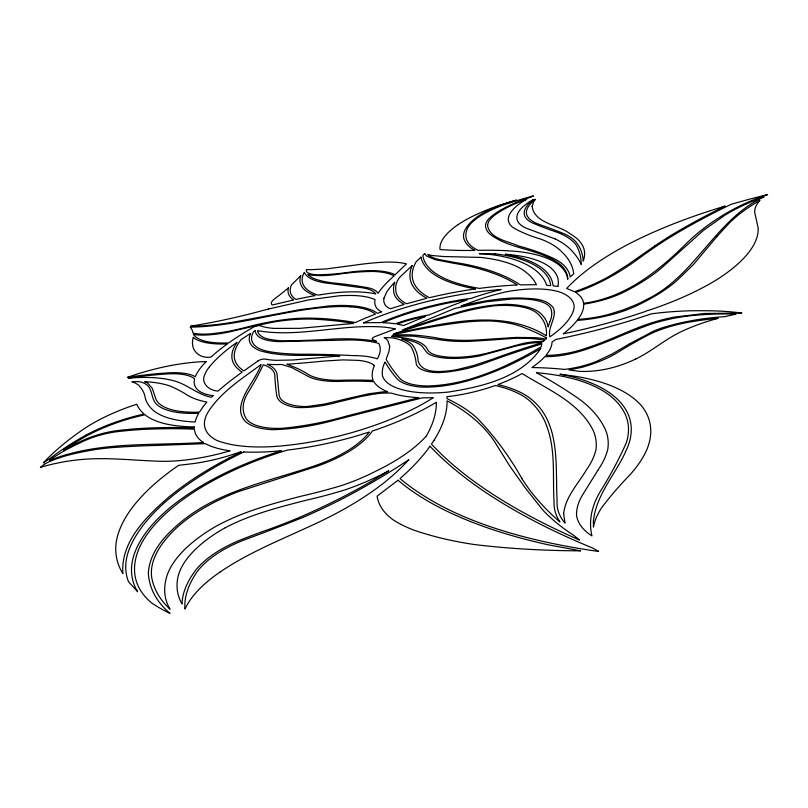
<?xml version="1.0" encoding="UTF-8"?>
<svg xmlns="http://www.w3.org/2000/svg" width="808" height="808" viewBox="0 0 808 808"><rect width="100%" height="100%" fill="white"/><g stroke="black" fill="none" stroke-linecap="round" stroke-linejoin="round"><path stroke-width="1.21" d="M383.982 298.142L386.598 292.203A190.072 66.236 -10.9 0 1 394.829 282.174A122.008 41.269 -11.6 0 0 393.567 289.87A108.928 36.926 -11.7 0 0 404.192 304.424L390.456 308.767A42.561 14.645 -12.7 0 1 384.598 303.808A69.377 23.806 -12.3 0 1 383.992 298.152M542.683 341.713L544.784 340.33A84.719 33.37 -12 0 0 508.171 338.784A583.315 162.63 -10.2 0 1 468.943 341.38A101.778 36.209 -11.7 0 1 437.835 339.451L413.403 336.138L394.839 336.037A52.843 19.675 -13.4 0 0 391.506 336.32L396.051 336.986A88.981 33.502 -13.9 0 1 421.109 343.067A73.912 27.704 -13.8 0 1 427.745 349.955A40.683 15.17 -12.2 0 0 439.562 356.005A56.328 20.897 -12 0 0 489.022 352.722L522.705 343.521A35.047 13.595 -11.4 0 1 542.835 341.572M228.826 458.136L241.36 451.874L240.531 451.813A90.637 34.552 -15.9 0 1 193.435 463.57L178.548 465.358A232.704 102.505 -14.7 0 0 133.754 505.677A224.604 98.657 -14.8 0 0 116.029 543.542A232.33 102 -14.7 0 0 122.887 573.559C120.513 541.612 146.42 516.524 168.559 497.304A256.611 117.271 -14.5 0 1 228.836 458.136M635.876 358.944C651.702 351.339 664.964 339.4 680.821 331.856A117.372 47.177 -7.9 0 1 718.15 318.332A147.511 60.731 -8.6 0 0 690.012 321.988A73.649 29.169 -8.9 0 0 650.591 333.815A471.781 208.09 -3.9 0 0 617.585 352.49A76.79 29.411 -10.9 0 1 581.598 367.408L569.014 369.933L579.013 371.306A46.309 18.13 -10.3 0 0 619.271 365.59A65.115 25.25 -10.4 0 0 635.846 358.934M605.192 298.415C636.522 288.426 662.671 266.892 685.719 244.137C708.646 221.412 737.118 204.848 767.6 194.587A389.214 146.783 -6.3 0 0 731.129 204.333A1024.463 385.163 0.9 0 0 698.91 220.766A843.138 316.433 -0.8 0 0 665.519 240.117A1285.993 471.862 2.9 0 0 638.199 258.964C619.049 272.963 598.152 284.81 575.589 292.355A89.941 32.875 -11.8 0 1 583.588 303.263M268.66 308.999L264.469 310.05A215.352 63.448 -14.5 0 1 190.577 326.21A114.787 36.006 -14.5 0 0 236.32 321.594L299.919 309.656L328.088 306.05A85.84 30.239 -14.3 0 1 377.467 313.373L381.709 311.817A56.348 19.382 -12.6 0 1 375.508 305.929A78.366 26.906 -12.3 0 1 375.094 299.718A68.438 23.644 -14 0 0 345.612 295.526A81.729 28.381 -14.2 0 0 338.976 295.819L308.747 299.869L268.65 308.989M375.861 393.799L362.034 396.253L337.855 402.081A58.883 22.23 -14.2 0 1 296.102 407.464A61.681 23.351 -14.1 0 1 276.78 395.96A2671.258 707.687 2.9 0 1 274.882 376.518A66.084 24.078 -15.7 0 0 263.216 364.731A924.261 260.186 -22.2 0 1 248.026 392.577A137.451 52.641 -13.5 0 0 245.47 417.393A65.468 25.119 -14.5 0 0 281.76 428.341A136.209 50.399 -14.2 0 0 347.117 415.888L418.796 397.657A100.616 38.319 -12.2 0 1 391.587 393.173A40.329 16.099 -13.8 0 0 375.851 393.849M443.117 371.367C434.138 371.912 421.2 371.417 418.089 360.974A197.001 73.518 -15.6 0 0 412.434 344.844A84.456 31.522 -14.1 0 0 401.748 338.875A78.012 29.3 -13.8 0 1 421.958 345.976A1240.199 357.479 -2.4 0 0 427.452 353.136A46.733 17.412 -12.2 0 0 439.764 357.409A60.085 22.281 -12 0 0 479.669 355.934L516.827 345.814L528.493 343.461A30.33 11.756 -11.4 0 1 541.794 342.814L541.734 342.844A402.899 188.183 -8.8 0 0 494.203 358.661L473.73 365.479L457.278 369.539A45.349 17.16 -12.4 0 1 443.107 371.377M273.498 328.401L300.021 328.331L353.389 323.432A323.028 123.988 -17.2 0 0 316.867 319.332A104.858 37.441 -15 0 0 274.7 321.806A507.464 222.947 -16.5 0 0 229.603 331.886A55.52 18.17 -14.9 0 1 198.213 334.966L193.526 334.482A69.629 23.149 -14.6 0 0 228.714 342.895A246.905 93.051 -12.9 0 1 253.924 326.876A4.656 1.576 -14.7 0 1 260.216 325.745A67.599 22.563 -13.9 0 0 273.528 328.391M373.932 365.378L374.397 365.671A117.897 45.066 -11.9 0 0 372.71 379.144L373.266 380.396A347.056 152.459 -17.2 0 0 338.249 380.326A72.72 26.654 -13.5 0 1 309.06 374.912A298.364 113.645 -18.3 0 0 286.88 364.236A437.694 128.785 -12.3 0 0 324.21 361.024L342.885 359.903L358.358 360.378A50.359 19.039 -14.2 0 1 374.144 365.297M209.504 366.741A189.042 70.013 -13.4 0 1 237.027 342.339A121.483 42.955 -13.7 0 0 242.198 372.094A369.115 152.793 -11.5 0 0 218.008 391.082C209.787 390.779 200.243 383.477 204.889 374.437A94.99 34.31 -14.5 0 1 209.514 366.741M605.131 298.384A43.925 15.635 -10.6 0 1 583.578 303.323M578.013 319.301A113.009 41.299 -12.1 0 0 583.669 304.172A57.57 20.362 -10.6 0 0 625.372 291.365A185.456 62.438 -11.7 0 0 663.994 265.751L703.546 230.31L724.867 215.231A161.236 54.469 -7.5 0 1 764.055 196.839C715.231 219.362 695.294 276.316 646.784 299.425A98.798 35.017 -10.8 0 1 636.179 304.687L624.13 309.565L610.979 313.767A57.54 20.796 -10.5 0 1 577.962 319.392M554.318 312.181C554.429 320.665 547.905 328.321 549.824 336.896A124.947 45.49 -12.4 0 0 573.135 311.484L573.165 311.484A80.77 29.532 -11.8 0 0 559.217 291.86A66.266 24.149 -11.6 0 0 506.596 291.739A98.455 36.501 -11.5 0 0 475.468 300.758L461.166 305.969A126.381 47.965 -12.1 0 1 496.89 299.344A80.931 29.977 -12 0 1 519.786 297.95C530.876 298.728 544.925 297.879 552.854 307.131A67.104 24.604 -11.9 0 1 553.924 309.595L554.318 312.181M194.314 426.937L194.314 427.977A432.906 185.729 -21.4 0 0 159.509 427.705A281.972 115.786 -19.6 0 0 120.342 430.24A50.227 18.847 -17.4 0 0 88.981 437.825A91.445 35.087 -17.4 0 0 63.63 450.218A167.579 66.438 -16.7 0 1 84.87 436.916A90.042 34.33 -17 0 1 145.006 414.787A128.3 46.399 -14.9 0 0 163.883 423.442A129.876 46.915 -14.9 0 0 194.344 426.937L194.344 426.937M546.218 337.805L546.198 339.249A63.236 24.654 -11.7 0 0 535.058 337.643L515.989 337.421L477.589 339.956A102.939 36.552 -11.6 0 1 439.623 338.471A212.938 84.416 -14.9 0 0 413.009 334.987A84.517 31.916 -13.6 0 0 393.052 335.3L392.87 334.966A256.712 106.797 -13.1 0 1 456.722 323.119A101.626 38.966 -12.6 0 1 491.416 321.029A109.393 41.996 -12.7 0 1 522.473 326.977A404.909 166.509 -16.6 0 1 546.218 337.805M389.709 346.39L388.961 351.49L386.133 359.267A682.366 230.078 -5.6 0 0 398.869 377.265A56.348 21.584 -12.5 0 0 427.442 385.992A67.397 25.644 -12.4 0 0 469.589 379.255A116.827 43.309 -12.6 0 0 509.767 363.651A228.078 80.255 -13.3 0 0 541.34 346.652L541.764 343.945A640.966 332.502 -6.5 0 0 485.123 363.004A61.398 23.068 -12.3 0 1 438.239 372.629A41.854 15.897 -12.4 0 1 416.171 363.378A322.927 119.362 -17.2 0 0 410.989 346.511A82.749 30.886 -14.1 0 0 392.728 337.865L384.154 337.572A51.611 18.867 -13.9 0 1 387.83 340.673L389.709 346.39M148.389 572.195L148.369 573.498A244.046 111.383 -14.1 0 0 170.034 613.413A301.818 132.946 -13.5 0 1 151.5 602.829A194.122 87.597 -15.2 0 1 140.047 546.269A187.587 84.588 -15.3 0 1 220.089 476.942A189.658 85.587 -15.3 0 1 287.577 450.056A164.832 61.852 -14.2 0 0 357.601 435.684L369.256 432.058A84.173 33.754 -15 0 1 315.746 465.428C270.7 480.932 221.21 489.911 182.992 520.403C166.842 533.452 150.137 550.369 148.389 572.195M487.537 225.402C489.739 239.037 508.384 241.218 518.554 245.975A427.109 157.732 -16 0 1 555.965 259.6A145.692 51.055 -12.7 0 1 570.145 276.922L573.751 273.892A259.873 90.355 -14 0 0 562.105 252.227A191.365 65.842 -13.2 0 0 540.835 239.158A280.74 83.184 -9 0 1 512.979 227.523A86.416 27.007 -10.7 0 1 512.393 210.302A76.952 23.998 -10.8 0 1 526.735 199.212A83.931 26.543 -11 0 0 496.647 213.777L495.647 214.474A58.328 18.321 -11.2 0 0 488.305 222.392L487.537 225.402M593.375 521.655L593.446 527.099A156.54 75.962 -7.2 0 1 602.546 506.464A1070.145 506.353 6.9 0 1 629.695 475.064A213.292 92.849 -12.9 0 0 647.087 449.006A199.909 87.304 -12.7 0 0 641.946 406.343A192.93 84.345 -12.6 0 0 573.508 376.023L559.924 374.195A182.679 78.831 -12.8 0 1 591.456 383.093A201.697 87.537 -13 0 1 629.159 442.895C619.989 470.094 596.052 492.032 593.375 521.655M532.149 206.383C534.179 223.513 559.156 224.937 569.842 233.623A165.044 55.873 -12.7 0 1 583.851 248.601A153.48 51.904 -12.5 0 1 583.245 261.095C582.709 251.439 578.195 241.663 569.64 236.683A127.573 42.975 -12.3 0 0 564.853 234.078A1764.51 627.877 -27.7 0 0 539.724 224.604A88.607 27.472 -10.5 0 1 526.452 213.413A79.396 24.654 -10.6 0 1 535.421 199.334A66.882 20.584 -10.7 0 0 533.674 201.737L532.149 206.383M193.304 337.36C189.476 349.945 199.132 358.984 211.009 357.065A223.079 83.355 -13.1 0 1 227.381 343.885A72.074 23.957 -14.6 0 1 193.304 337.36M306.444 269.519L306.444 271.498A29.411 9.312 -13.6 0 0 317.12 274.771A98.758 30.31 -13.1 0 0 350.955 271.983A74.518 25.018 -13.7 0 1 379.74 270.983A66.327 22.18 -13.7 0 1 395.112 274.74L406.474 263.873A63.196 20.968 -13.4 0 0 385.517 262.105A129.472 44.329 -13.8 0 0 356.076 264.974L326.503 268.902L310.282 269.721A46.187 14.352 -13.5 0 1 306.444 269.519M240.602 407.818L240.602 411.03A107.403 41.107 -14 0 0 242.41 417.18A70.68 27.108 -14.5 0 0 272.397 429.674A107.212 40.339 -14.3 0 0 335.785 419.847L422.564 397.809L433.31 397.698A151.439 56.893 -14.2 0 1 287.103 445.349A122.947 46.824 -14.4 0 1 216.483 440.269A101.475 38.976 -14.6 0 1 210.161 408.979C223.23 390.315 243.127 377.892 261.075 364.509C255.823 379.649 242.764 391.587 240.602 407.818M563.63 513.454L564.994 523.109A129.644 60.63 -8.5 0 1 557.116 500.354C555.187 467.458 561.035 424.493 532.492 400.293A153.399 64.872 -13.6 0 0 497.849 384.547A94.91 36.219 -12.4 0 0 522.109 373.538C546.955 389.123 578.043 401.667 592.476 429.038A180.144 79.113 -13.3 0 1 596.021 449.41A172.942 75.629 -13.2 0 1 586.618 469.549C578.336 483.558 565.6 496.587 563.63 513.454M549.763 321.938L548.127 326.937A142.38 53.338 -13 0 0 542.047 314.878A75.609 28.068 -12.2 0 0 506.495 304.303A73.437 27.29 -12 0 0 453.732 313.716A2208.294 1628.857 18.8 0 0 414.241 326.22L402.748 329.977L454.965 308.373L485.84 301.849L511.312 299.041A70.205 25.896 -11.9 0 1 528.412 299.324A55.166 20.22 -11.8 0 1 550.511 307.798A109.322 40.117 -12.5 0 1 549.763 321.938M540.704 348.561C520.685 378.043 481.305 386.891 448.087 392.102A86.446 32.956 -12.2 0 1 393.244 386.426A80.164 30.603 -12.3 0 1 382.457 375.7A126.624 48.409 -11.7 0 1 385.062 361.974A601.516 206.979 -6.3 0 0 395.981 377.508A61.964 23.715 -12.4 0 0 420.726 387.032C449.783 388.123 478.164 378.821 504.505 367.398A215.241 76.265 -13.2 0 0 540.704 348.561M597.789 470.418L583.154 493.981A132.118 62.751 -8.1 0 0 576.538 515.423A100.172 47.51 -8.7 0 0 591.931 535.916A229.714 109.504 -6 0 1 599.657 492.557A1080.963 375.235 -22.2 0 0 626.372 442.592A191.334 83.032 -12.9 0 0 620.524 406.515A188.789 81.76 -12.9 0 0 536.431 372.71A2947.079 1047.067 -36.7 0 1 575.508 396.516A317.645 140.117 -15.4 0 1 605.273 429.361A176.194 77.467 -13 0 1 607.707 449.662A199.313 86.981 -13.4 0 1 597.789 470.418M434.149 440.097L431.472 444.107A1078.458 355.156 -2.1 0 0 455.328 466.741A1055.127 349.44 -2.2 0 0 579.498 540.007L573.821 535.421A412.989 175.811 -5.1 0 1 542.855 510.08L525.059 487.628L509.767 466.044L496.829 445.248A478.235 207.232 -19.6 0 0 447.076 400.819A288.173 113.191 -16.8 0 1 434.149 440.097M203.333 406.394L199.414 412.141A84.527 30.441 -15.2 0 1 156.025 399.394L152.257 388.294L147.723 383.174A47.218 16.544 -16.8 0 0 144.693 381.709A119.887 43.248 -17.5 0 1 170.538 386.234A364.327 132.815 -20.5 0 1 187.052 395.001A123.139 43.955 -14.4 0 0 206.888 402.131L203.333 406.394M716.777 236.704L693.739 264.216L678.912 278.669A159.59 55.338 -11.3 0 1 635.421 306.303A67.751 24.381 -10.5 0 1 577.195 320.382A145.783 52.934 -12.5 0 1 563.348 333.886A255.389 84.436 -11.3 0 0 645.461 311.464A4.262 1.586 -9.7 0 1 649.117 310.211L650.056 309.888A192.264 65.448 -10.9 0 0 717.857 279.012A208.09 70.599 -11.1 0 0 754.319 243.763A204.535 69.397 -11.1 0 0 758.136 227.725L754.834 213.029A102.04 32.916 -7.7 0 1 759.934 200.394A255.53 86.103 -6.2 0 0 728.816 223.584L716.777 236.704M398.041 480.235L377.114 496.132A146.268 65.216 -11.6 0 0 392.89 519.635A179.416 79.184 -11.1 0 0 424.372 533.512A307.949 129.593 -9.6 0 0 473.983 544.481A490.567 189.133 -8.6 0 0 580.679 550.834L548.43 544.845A515.09 201.111 -6.7 0 1 398.041 480.235M300.818 275.639L291.567 284.82A84.295 27.502 -13.2 0 0 295.92 299.425A168.377 60.832 -14.5 0 1 315.171 295.617A107.979 34.825 -12.8 0 1 300.818 275.639M426.301 436.128L425.644 436.764A136.703 55.075 -14.8 0 1 376.144 471.014A116.918 47.642 -14.8 0 1 342.329 485.305A234.795 89.739 -14.7 0 1 301.384 496.142C272.165 503.677 242.602 511.686 215.988 526.301A126.553 58.489 -16 0 0 166.519 577.205A171.266 79.861 -15.3 0 0 170.013 609.222A245.127 111.757 -14 0 1 151.722 577.548A149.197 67.721 -15.7 0 1 171.7 532.664A125.614 56.469 -16 0 1 237.613 491.88L317.544 466.075A86.224 34.582 -15 0 0 372.326 431.038A157.207 59.226 -14.2 0 0 436.36 402.222A278.406 109.242 -16.8 0 1 426.301 436.128M213.049 395.698L211.444 397.273C198.243 394.92 188.133 385.093 175.488 381.275A123.866 44.652 -17.4 0 0 128.442 378.124A235.229 89.547 -18.1 0 1 163.893 374.165A58.863 20.978 -16.5 0 1 194.617 378.8A78.78 28.361 -14.8 0 0 196.273 388.274A62.62 22.553 -15 0 0 213.049 395.698M420.948 257.166L416.211 261.711A173.064 57.56 -10.8 0 0 429.321 297.697A194.041 74.7 -12.5 0 1 475.659 288.9A191.011 61.519 -10.5 0 1 458.065 284.911A199.162 63.963 -10.4 0 1 420.948 257.166M424.705 253.55L422.837 255.348A189.799 61.014 -10.5 0 0 425.533 263.216A196.405 63.064 -10.4 0 0 479.477 288.385A193.061 74.275 -12.5 0 1 517.282 285.002A323.634 119.008 -15.4 0 0 498.96 275.447A332.27 122.442 -15.5 0 0 453.399 263.226L435.28 259.711L427.19 256.338A45.945 14.776 -12.1 0 1 424.695 253.561M393.991 275.841L390.062 279.598A206.252 72.013 -10.8 0 0 378.003 293.314A48.157 16.301 -13.8 0 0 364.58 287.163A543.572 206.454 -19.2 0 0 337.724 283.396A110.262 34.623 -12.7 0 1 314.039 278.598A81.335 25.755 -13 0 1 307.888 274.377L309.121 274.76A54.277 17.029 -13.4 0 0 338.976 274.154L339.027 274.134A109.383 37.35 -14 0 1 373.549 271.468A64.6 21.604 -13.7 0 1 393.991 275.841M412.231 265.509L399.586 277.407A102.737 34.734 -11.8 0 0 395.758 289.496A106.171 35.986 -11.7 0 0 406.464 303.768L426.866 298.283A173.094 57.58 -10.8 0 1 418.241 292.415A175.75 58.469 -10.8 0 1 412.231 265.509M288.456 287.769L287.204 288.931A469.761 128.098 -17.5 0 1 274.952 298.617A19.604 6.454 -14.2 0 0 272.195 305.04L293.556 299.95A85.759 27.977 -13.2 0 1 288.476 287.759M567.802 278.962L567.63 279.124A144.622 50.773 -12.7 0 0 546.743 258.136A140.269 49.177 -12.6 0 0 518.605 251.601A220.443 79.962 -13.3 0 0 478.023 250.349A118.786 37.643 -10.8 0 1 466.559 231.048A76.467 24.149 -11.3 0 1 502.586 205.262A248.803 85.466 -10.4 0 1 532.028 196.233L533.452 195.92L530.523 197.263A81.941 25.866 -11 0 0 500.263 210.383A71.902 22.654 -11.1 0 0 488.567 218.988A63.418 19.917 -11.2 0 0 485.911 227.927A106.292 33.31 -10.7 0 0 489.618 233.866C505.959 246.824 528.19 248.147 546.723 256.692A144.794 50.722 -12.7 0 1 567.802 278.962M85.719 435.229L85.698 435.239A198.657 79.891 -16.5 0 0 50.217 458.338L43.39 462.853A252.601 102.232 -15.5 0 1 80.608 431.189A100.192 37.825 -16.7 0 1 136.825 404.222A160.964 58.025 -14.5 0 0 144.087 414.029A92.223 35.148 -17 0 0 85.698 435.239M138.107 381.578L131.906 381.75A71.649 25.028 -17.2 0 1 138.511 385.143A178.881 62.135 -18.5 0 1 145.258 397.94A164.529 59.257 -14.3 0 0 153.793 410.807A118.958 42.986 -14.9 0 0 195.071 422.018A138.552 53.5 -14.3 0 1 198.718 413.282A86.709 31.239 -15.3 0 1 155.298 402.889C151.025 397.152 152.429 387.941 145.591 384.002A41.693 14.605 -16.8 0 0 138.148 381.548M44.42 464.277L40.4 467.357A91.062 35.259 -18.6 0 1 73.942 460.348C101.05 456.661 128.391 460.065 155.55 461.095A105.202 39.562 -15.8 0 0 230.088 450.783A111.868 42.915 -14.6 0 1 205.394 443.653L156.934 445.43A1010.616 482.82 -29.5 0 0 114.958 447.4A125.088 49.157 -18.4 0 0 69.882 454.742A50.783 19.251 -18 0 0 47.894 462.327L44.42 464.277M53.247 457.661L49.53 460.429C98.253 440.976 152.338 445.834 203.495 442.481L202 441.511A98.495 37.875 -14.8 0 1 194.435 429.23A422.655 181.022 -21.3 0 0 153.52 429.038A235.835 95.425 -19.1 0 0 116.897 431.714A45.995 17.251 -17.4 0 0 85.294 440.411A115.827 45.086 -17.3 0 0 53.247 457.661M258.075 360.873L243.905 370.902A119.17 42.137 -13.7 0 1 241.228 339.471L250.642 333.421A76.245 26.381 -14 0 0 260.277 350.813C286.032 358.277 313.494 353.864 339.825 355.934L292.708 360.004L276.154 360.328A60.842 21.321 -14.2 0 1 265.59 359.166A4.969 1.778 -14.9 0 0 258.075 360.873M655.005 245.713L628.058 264.58L612.918 274.154A118.271 39.956 -11.5 0 1 574.508 291.749L566.701 288.456A330.674 122.331 -6.8 0 1 630.381 243.178A352.803 131.32 -6.6 0 1 724.14 206.404L725.251 206.08A942.976 354.318 0.2 0 0 668.994 236.613L655.005 245.713M220.018 572.084L217.524 573.842A117.645 56.964 -16.3 0 0 185.002 609.04L184.891 608.879A172.932 82.78 -15 0 1 196.647 572.407A79.729 37.097 -16.5 0 1 243.642 540.178A826.18 240.107 -16.6 0 0 302.717 517.514A308.474 116.514 -16.3 0 0 357.58 490.698A430.472 153.247 -16.9 0 0 408.838 459.701A255.227 100.919 -16.5 0 1 384.305 482.538A220.635 88.436 -16.2 0 1 309.393 526.503C279.114 540.562 247.703 553.116 220.018 572.084M555.843 339.451L552.056 341.996A87.143 33.29 -12.2 0 1 545.865 355.439A49.924 18.948 -10.9 0 0 586.537 347.975C611.424 340.219 634.411 327.26 659.651 320.493A80.315 31.633 -9.1 0 1 663.499 319.483A74.69 29.33 -9.1 0 1 674.599 317.059L704.566 313.494L741.845 313.06A163.984 67.175 -9.5 0 0 703.819 310.757A163.186 66.751 -9.6 0 0 651.49 313.807L640.906 317.322A262.57 86.961 -11.3 0 1 555.843 339.451M243.693 451.975L243.248 452.268A256.671 117.453 -14.4 0 0 187.294 484.79A228.159 103.182 -14.8 0 0 129.038 549.682A192.476 86.305 -15.3 0 0 128.543 581.78L137.653 591.729A193.738 87.436 -15.3 0 1 132.179 577.488A191.183 86.214 -15.3 0 1 172.437 505.646A197.748 89.486 -15.3 0 1 281.568 450.702A145.905 55.257 -14.3 0 1 243.693 451.975M629.361 343.935L612.272 353.924L596.93 361.196A50.752 19.665 -10.8 0 1 564.378 369.408A241.37 107.03 -13 0 0 531.896 367.539A97.233 37.057 -12.4 0 0 544.855 356.621C568.297 357.025 590.709 348.167 612.131 339.663A365.469 161.6 -6.3 0 1 650.056 324.533A81.275 32.068 -9.1 0 1 692.87 315.484A154.591 63.458 -9.1 0 1 736.007 314.161L724.423 316.706A109.949 44.288 -8.7 0 0 662.661 327.684A73.447 29.048 -8.9 0 0 653.167 331.331L629.361 343.935M255.197 330.644L253.651 331.563A73.265 25.341 -14 0 0 253.298 343.652A68.66 23.775 -14 0 0 268.963 351.601A154.752 52.086 -13.2 0 0 301 354.227A927.675 438.885 -25 0 1 352.823 355.611A72.104 27.361 -14.3 0 1 377.326 358.853A94.344 34.461 -14.6 0 0 378.8 343.43A102.586 38.471 -14.6 0 0 348.925 339.966L279.063 341.632A58.025 19.836 -14.1 0 1 260.146 337.643A64.085 21.907 -14 0 1 255.197 330.644M225.169 527.796L222.826 529.068A115.16 53.237 -16 0 0 177.548 579.296A162.974 75.952 -15.2 0 0 182.042 604A157.742 75.195 -15.3 0 1 195.708 570.165A81.063 37.683 -16.5 0 1 239.633 540.31A432.603 242.804 -16 0 1 270.357 528.826A248.288 96.596 -16.2 0 0 301.606 516.474A337.512 125.402 -16.4 0 0 388.729 470.801L380.821 474.872A131.138 53.368 -14.8 0 1 346.683 489.294L346.612 489.335A193.082 75.962 -14.7 0 1 306.959 500.041C279.103 507.192 250.753 514.262 225.169 527.796M425.261 316.494L403.697 325.503L397.233 324.079A61.65 22.695 -12.8 0 1 425.25 316.514M452.349 305.454L428.907 314.979A65.852 24.26 -12.8 0 0 395.435 323.816A91.779 33.785 -14 0 0 382.952 322.735A139.138 52.742 -12.4 0 1 426.462 308.03A134.997 51.066 -12.4 0 1 453.308 302.041L467.398 299.768L452.349 305.454M395.173 328.967L374.801 336.673A4.969 1.798 -13.4 0 0 373.276 339.794L376.488 341.309A149.945 57.146 -15 0 0 327.907 339.36A475.185 134.562 -11.6 0 1 291.536 340.784A74.184 25.2 -13.9 0 1 265.923 338.451A57.408 19.624 -14 0 1 257.57 330.694C299.455 337.885 341.602 323.725 383.689 327.099A76.205 27.987 -13.9 0 1 395.183 328.957M406.798 329.563L393.749 333.845A299.324 127.24 -13.2 0 1 423.271 327.583C463.691 319.604 509.131 312.696 546.279 335.774A163.58 61.418 -13.3 0 0 537.441 313.555A66.317 24.563 -12.1 0 0 495.051 305.737A92.779 34.895 -12 0 0 446.208 316.948L406.798 329.563M350.682 306.858L350.642 306.878A84.385 29.744 -14.3 0 0 339.118 306.535C288.799 307.868 240.542 326.472 190.163 327.149A97.051 31.855 -16.5 0 1 193.031 333.169A48.611 15.938 -14.9 0 0 209.191 333.967A79.437 25.664 -14.7 0 0 248.187 326.755A111.484 39.925 -15 0 1 289.385 319.059C311.393 316.827 333.603 318.837 355.348 322.523A170.145 64.66 -12.5 0 1 375.417 314.14A76.093 26.765 -14.2 0 0 350.682 306.858M458.197 224.594L458.156 224.604A111.696 35.885 -11.2 0 0 440.057 249.531A185.022 55.146 -11.2 0 0 474.821 250.359A120.816 38.299 -10.8 0 1 465.307 241.804A102.757 32.593 -11 0 1 478.498 215.938A65.892 20.715 -11.4 0 1 504.748 203.788L516.464 200.111L511.868 201.414A107.929 34.643 -11.2 0 0 458.197 224.594M351.763 397.597L324.846 403.99L308.323 406.384A40.804 15.524 -14.3 0 1 304.737 406.555A54.671 20.705 -14.1 0 1 279.073 394.718L277.154 375.387A73.175 26.654 -15.7 0 0 267.216 364.277A87.789 30.563 -14 0 0 281.679 364.469L291.739 367.569L309.666 377.154A72.276 26.523 -13.5 0 0 338.057 381.447A247.814 104.878 -16.1 0 1 373.912 381.709A89.557 34.199 -12.3 0 0 384.517 390.416L387.537 391.729A40.208 16.029 -13.8 0 0 382.78 391.91L368.983 393.749L351.763 397.597M432.825 300.202L431.775 300.455A165.741 63.155 -12.5 0 0 363.449 322.947A137.138 51.439 -14.4 0 1 380.74 322.665A141.299 53.56 -12.4 0 1 428.321 306.666A136.491 51.601 -12.4 0 1 455.783 300.728A57.802 20.937 -12.3 0 1 470.913 298.506A111.817 41.531 -11.5 0 1 501.192 289.506L495.95 289.931A182.254 70.064 -12.4 0 0 432.825 300.202M321.049 294.637L317.999 295.142A104.899 33.835 -12.8 0 1 304.333 272.326A83.386 26.412 -13 0 0 330.24 283.547L358.409 287.294A54.52 18.483 -13.9 0 1 375.76 293.9A93.233 32.401 -14.2 0 0 321.049 294.637M536.31 284.648L520.281 284.881A326.745 120.2 -15.4 0 0 485.012 269.094A323.099 118.776 -15.4 0 0 462.802 263.772A891.214 209.848 -7.4 0 1 441.118 259.944A65.529 20.988 -11.9 0 1 427.806 254.54A50.692 16.14 -12.1 0 0 432.916 255.601L443.784 256.53L480.649 257.419A158.317 55.701 -13.3 0 1 526.19 272.427A190.496 67.448 -13.7 0 1 536.31 284.648M494.88 253.783L479.144 253.682A117.473 40.632 -12.8 0 1 493.86 254.934A157.227 55.146 -13.2 0 1 519.352 261.368A198.293 70.235 -13.6 0 1 546.703 285.335L550.733 285.618A161.388 56.893 -13.1 0 0 547.673 276.841A171.256 60.408 -13.2 0 0 494.88 253.783M430.028 446.238L429.997 446.238A270.508 106.908 -16.6 0 1 400 478.568A549.066 211.827 -6.4 0 0 427.21 497.89A486.961 191.89 -6.9 0 0 596.87 551.218L598.647 551.268L591.981 547.763A1035.694 345.703 -2.3 0 1 548.582 528.27A1060.449 351.258 -2.2 0 1 429.997 446.238M557.843 286.476L553.116 285.84A173.619 61.236 -13.2 0 0 514.06 256.045L505.293 254.247A133.047 46.672 -12.7 0 1 553.207 270.195A129.108 45.299 -12.6 0 1 557.843 286.476M555.096 238.885L527.038 228.502A81.699 25.523 -10.7 0 1 517.776 213.534A72.266 22.553 -10.8 0 1 533.462 199.485A81.527 25.321 -10.6 0 0 531.321 222.412A613.525 161.095 -7 0 0 556.48 232.058A154.146 52.237 -12.6 0 1 576.114 244.996A328.341 111.534 -14.7 0 1 581.215 264.469A311.211 108.494 -14.5 0 0 573.963 253.237A230.431 79.649 -13.6 0 0 555.096 238.885M521.968 478.679L521.948 478.659A688.921 269.468 -2.5 0 0 559.974 521.978A147.521 68.912 -8.3 0 1 554.035 501.576C552.49 476.366 555.924 449.642 546.491 425.533A289.214 123.917 -15.8 0 0 529.391 400.606A150.056 63.448 -13.6 0 0 495.274 385.517A85.991 32.966 -12.3 0 1 446.875 396.708L447.056 398.718A340.734 146.743 -17.5 0 1 477.831 418.786A3500.337 1021.241 -35.5 0 1 521.968 478.679M206.252 361.56A106.656 38.713 -16.4 0 0 127.341 377.407A228.331 86.628 -18 0 1 166.751 372.973A61.378 21.877 -16.5 0 1 195.304 376.73A122.382 44.4 -14.3 0 1 206.252 361.56"/></g></svg>
